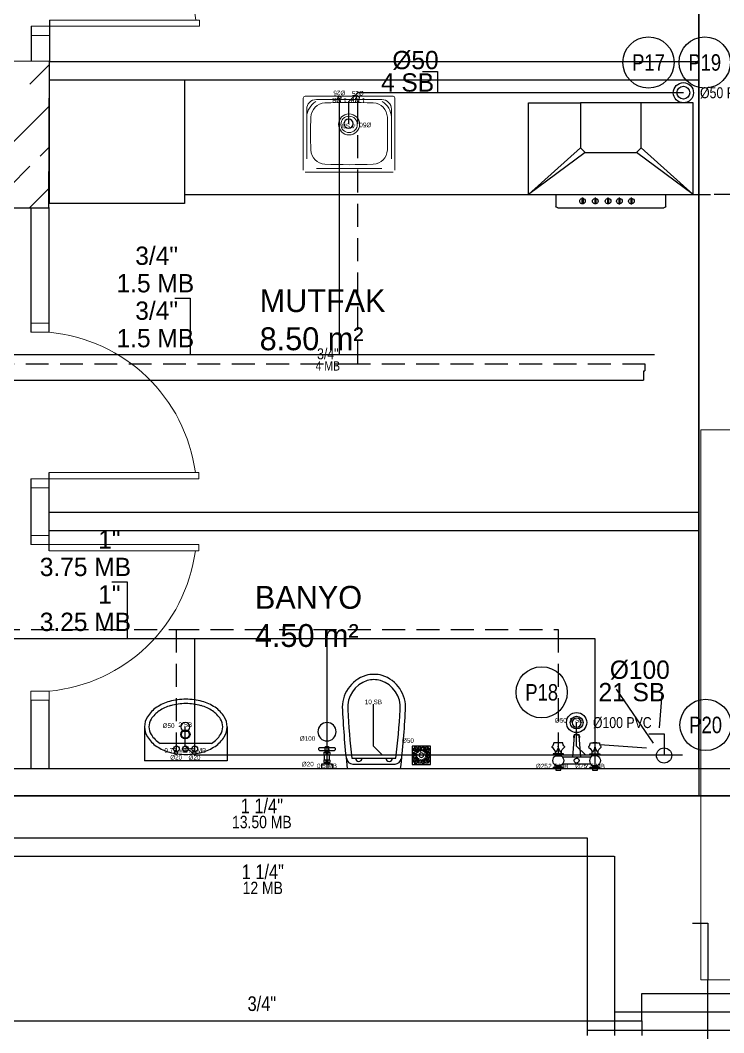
# Model space of a CAD drawing. Header units: centimetres. Extents: x 247996 to 315152, y -468471 to -440326.
# Drawn here: x 255483 to 255867, y -441872 to -441319 of the extents above; entities that cross this region are included whole.
import ezdxf
from ezdxf.enums import TextEntityAlignment as Align

# ---------------------------------------------------------------- set-up
doc = ezdxf.new("R2010")
doc.units = ezdxf.units.CM
doc.linetypes.add('0', pattern=[500, 500])
doc.linetypes.add('BASMA HATTI', pattern=[0.375, 0.25, -0.125])
for name, color, linetype, lineweight in [('SCOTT-ARC_Tefriş1', 117, 'CONTINUOUS', 9), ('SCOTT-M_Kapi_Kesit', 171, 'CONTINUOUS', 20), ('SCOTT-MTY-PISSU-BORU-TAVANDAN', 6, 'PISSU HATTI', 30), ('SCOTT-MTY-PISSU-CAP', 211, 'CONTINUOUS', 30), ('SCOTT-MTY-SICAKSU-BORU', 1, 'BASMA HATTI', 30), ('SCOTT-MTY-SOGUKSU-BORU', 5, '0', 30), ('SCOTT-MTY-TEMIZSU-CAP', 101, 'CONTINUOUS', 30)]:
    doc.layers.add(name, color=color, linetype=linetype, lineweight=lineweight)
for name, color, linetype in [('SCOTT-MD-YUK-BIRIMI', 7, 'CONTINUOUS'), ('SCOTT-MKDU0', 50, 'CONTINUOUS'), ('SCOTT-MTY-PISSU-KOLON', 211, 'Continuous'), ('SCOTT-MTY-PISSU-KOLONNO', 211, 'Continuous'), ('SCOTT-MTY-SIRKULASYON-BORU', 31, 'Continuous'), ('SCOTT-MTY-TEFRIS', 15, 'CONTINUOUS'), ('SCOTT-MTY-VANA', 1, 'Continuous'), ('SCOTT-MTY-YUK-BIRIMI', 7, 'CONTINUOUS')]:
    doc.layers.add(name, color=color, linetype=linetype)
doc.styles.add('CAP', font='wturkce.SHX', dxfattribs={"width": 0.65})
doc.styles.add('MTY_CAP', font='wturkce.SHX', dxfattribs={"width": 0.65})
doc.styles.add('MTYCAPLT', font='arial.ttf')
doc.styles.add('ROTAS', font='arial.ttf')
doc.linetypes.add('PISSU HATTI', pattern='A,0.5,0.5,["(",Standard,S=0.1,R=0,X=-0.01,Y=-0.036],-0.05', length=0.9)

# ---------------------------------------------------------------- blocks, each defined once
blk = doc.blocks.new('T-KOLON-P')
for radius in [5.5, 3.5]:
    blk.add_circle((0, 0), radius)
blk = doc.blocks.new('ocak+dav')
at = {"color": 251}
for p, q in [((15.02, 50), (15.02, 56.3)), ((16.02, 57.3), (74.02, 57.3)), ((75.02, 56.3), (75.02, 50))]:
    blk.add_line(p, q, dxfattribs=at)
for p, q in [((0, 50), (28.5, 24.5)), ((31, 27), (0, 50)), ((0, 50), (90, 50)), ((0, 50), (0, 0)), ((90, 50), (59, 27)), ((61.5, 24.5), (90, 50)), ((90, 50), (90, 0)), ((0, 0), (28.5, 0)), ((90, 0), (61.5, 0))]:
    blk.add_line(p, q)
at = {"color": 7}
for p, q in [((29.21, 54.62), (29.21, 55.14)), ((29.83, 55.14), (29.21, 55.14)), ((29.21, 52.05), (29.21, 54.62)), ((29.83, 52.05), (29.21, 52.05)), ((29.83, 54.62), (29.83, 55.13)), ((29.83, 52.05), (29.83, 54.62)), ((36.21, 54.62), (36.21, 55.14)), ((36.83, 55.14), (36.21, 55.14)), ((36.21, 52.05), (36.21, 54.62)), ((36.83, 52.05), (36.21, 52.05)), ((36.83, 54.62), (36.83, 55.13)), ((36.83, 52.05), (36.83, 54.62)), ((43.2, 54.62), (43.2, 55.14)), ((43.82, 55.14), (43.2, 55.14)), ((43.2, 52.05), (43.2, 54.62)), ((43.82, 52.05), (43.2, 52.05)), ((43.82, 54.62), (43.82, 55.14)), ((43.82, 52.05), (43.82, 54.62)), ((49.35, 54.62), (49.35, 55.14)), ((49.35, 55.14), (49.97, 55.14)), ((49.35, 52.05), (49.35, 54.62)), ((49.97, 52.05), (49.35, 52.05)), ((49.97, 54.62), (49.97, 55.14)), ((49.97, 52.05), (49.97, 54.62)), ((55.94, 54.62), (55.94, 55.14)), ((55.94, 55.14), (56.55, 55.14)), ((55.94, 52.05), (55.94, 54.62)), ((56.55, 52.05), (55.94, 52.05)), ((56.55, 54.62), (56.55, 55.14)), ((56.55, 52.05), (56.55, 54.62))]:
    blk.add_line(p, q, dxfattribs=at)
at = {"color": 251}
for centre, start, end in [((16.02, 56.3), 90, 180), ((74.02, 56.3), 0, 90)]:
    blk.add_arc(centre, 1, start, end, dxfattribs=at)
at = {"color": 7}
for centre, start, end in [((29.55, 53.61), 102.6235, 257.3767), ((29.55, 53.61), 280.5754, 79.4621), ((36.54, 53.61), 102.6235, 257.3767), ((36.54, 53.61), 280.5754, 79.4621), ((43.54, 53.61), 102.6235, 257.3767), ((43.54, 53.61), 280.5754, 79.4621), ((49.69, 53.61), 102.6235, 257.3767), ((49.69, 53.61), 280.5754, 79.4621), ((56.27, 53.61), 102.6235, 257.3767), ((56.27, 53.61), 280.5754, 79.4621)]:
    blk.add_arc(centre, 1.54, start, end, dxfattribs=at)
at = {"invisible_edges": 1}
for points in [[(61.5, 24.5), (28.5, 24.5), (31, 27), (59, 27)], [(28.5, 24.5), (61.5, 24.5), (61.5, 0), (28.5, 0)]]:
    blk.add_3dface(points, dxfattribs=at)
blk = doc.blocks.new('UIU')
at = {"layer": 'SCOTT-ARC_Tefriş1'}
for p, q in [((534349.41, 4471056.62), (534349.41, 4471096.04)), ((534350.41, 4471097.04), (534398.41, 4471097.04)), ((534356.56, 4471095.19), (534392.26, 4471095.19)), ((534399.41, 4471096.04), (534399.41, 4471056.62)), ((534351.26, 4471062.77), (534351.26, 4471089.89)), ((534397.56, 4471089.89), (534397.56, 4471062.77)), ((534398.41, 4471055.62), (534350.41, 4471055.62)), ((534392.26, 4471057.47), (534356.56, 4471057.47))]:
    blk.add_line(p, q, dxfattribs=at)
at = {"layer": 'SCOTT-ARC_Tefriş1', "extrusion": (0, 0, -1)}
for centre, major_axis, start_param, end_param in [((534350.41, 4471096.04), (0.707, 0.707), 3.926991, 5.497787), ((534356.56, 4471089.89), (-3.75, 3.75), 5.497787, 7.068583), ((534361.41, 4471085.38), (-7.14, 7.14), 5.524757, 6.541187), ((534361.53, 4471085.36), (-5.66, 5.66), 5.524757, 7.028844), ((534374.41, 4470761.37), (332.25, 0), 4.67265, 4.752129), ((534387.29, 4471085.36), (-5.66, 5.66), 0.825137, 2.329224), ((534392.26, 4471089.89), (3.75, 3.75), -0.785398, 0.785398), ((534387.41, 4471085.38), (7.14, 7.14), -0.258001, 0.758428), ((534398.41, 4471096.04), (0.707, 0.707), -0.785398, 0.785398), ((534374.41, 4471081.62), (-4.07, 4.07), 3.926991, 10.210176), ((534685.66, 4471076.62), (-234.94, 234.94), 5.470817, 5.524757), ((534374.41, 4471081.62), (-3.18, 3.18), 3.926991, 10.210176), ((534063.16, 4471076.62), (234.94, 234.94), 0.758428, 0.812368), ((534361.53, 4471067.88), (5.66, 5.66), 2.395934, 3.900021), ((534387.29, 4471067.88), (5.66, 5.66), 0.812368, 2.316455), ((534374.41, 4471391.87), (332.25, 0), 1.531058, 1.610536)]:
    blk.add_ellipse(centre, major_axis=major_axis, ratio=1, start_param=start_param, end_param=end_param, dxfattribs=at)
blk = doc.blocks.new('asudhsaudhsa')
at = {"layer": 'SCOTT-M_Kapi_Kesit'}
for points in [[(526319.08, 4501829.34), (526319.08, 4501834.34), (526329.08, 4501834.34), (526329.08, 4501829.34), (526319.08, 4501829.34)], [(526319.08, 4501744.34), (526319.08, 4501749.34), (526329.08, 4501749.34), (526329.08, 4501744.34), (526319.08, 4501744.34)]]:
    blk.add_lwpolyline(points, dxfattribs=at)
blk.add_lwpolyline([(526329.08, 4501829.34), (526329.08, 4501826.02), (526410.94, 4501826.02), (526410.94, 4501829.34)], close=True, dxfattribs=at)
blk.add_arc((526320.85, 4501837.9), 88.95, 275.3081, 352.3253, dxfattribs=at)
blk = doc.blocks.new('SUZGEC1')
at = {"layer": 'SCOTT-MTY-TEFRIS'}
blk.add_lwpolyline([(-5, -5), (-5, 5), (5, 5), (5, -5)], close=True, dxfattribs=at)
for points in [[(-4.33, 3.86), (-1.99, 1.52, 0.029484), (-2.15, 1.27), (-4.33, 2.48)], [(-2.48, 0.33), (-4.33, 0.33), (-4.33, 1.72), (-2.41, 0.65, 0.032775)], [(-3.86, 4.33), (-2.48, 4.33), (-1.27, 2.15, 0.029484), (-1.52, 1.99)], [(-0.65, 2.41, -0.032775), (-0.33, 2.48), (-0.33, 4.33), (-1.72, 4.33)], [(0.33, 2.48), (0.33, 4.33), (1.72, 4.33), (0.65, 2.41, 0.032775)], [(1.27, 2.15), (2.48, 4.33), (3.86, 4.33), (1.52, 1.99, 0.029484)], [(4.33, 3.86), (1.99, 1.52, -0.029484), (2.15, 1.27), (4.33, 2.48)], [(4.33, 0.33), (4.33, 1.72), (2.41, 0.65, -0.032775), (2.48, 0.33)], [(-2.48, -0.33), (-4.33, -0.33), (-4.33, -1.72), (-2.41, -0.65, -0.032775)], [(-4.33, -3.86), (-1.99, -1.52, -0.029484), (-2.15, -1.27), (-4.33, -2.48)], [(-3.86, -4.33), (-2.48, -4.33), (-1.27, -2.15, -0.029484), (-1.52, -1.99)], [(-0.33, -4.33), (-1.72, -4.33), (-0.65, -2.41, 0.032775), (-0.33, -2.48)], [(0.33, -2.48), (0.33, -4.33), (1.72, -4.33), (0.65, -2.41, -0.032775)], [(2.48, -4.33), (1.27, -2.15, 0.029484), (1.52, -1.99), (3.86, -4.33)], [(4.33, -2.48), (4.33, -3.86), (1.99, -1.52, 0.029484), (2.15, -1.27)], [(4.33, -0.33), (4.33, -1.72), (2.41, -0.65, 0.032775), (2.48, -0.33)]]:
    blk.add_lwpolyline(points, format="xyb", close=True, dxfattribs=at)
blk.add_circle((0, 0), 1.25, dxfattribs=at)
at = {"layer": 'SCOTT-MD-YUK-BIRIMI', "color": 6, "style": 'CAP'}
blk.add_attdef('PSCP', (4.29, 6.72), '', height=2.5, dxfattribs=at)
blk.add_attdef('PS', text='', height=2.5, dxfattribs=at).set_placement((0, 0), align=Align.CENTER)
blk = doc.blocks.new('EVIYE1')
at = {"layer": 'SCOTT-MTY-TEFRIS', "color": 6}
blk.add_circle((0, 15), 2.5, dxfattribs=at)
at = {"layer": 'SCOTT-MTY-TEFRIS', "color": 3, "ltscale": 10}
blk.add_circle((-5, 1), 1, dxfattribs=at)
at = {"layer": 'SCOTT-MTY-TEFRIS', "color": 1, "ltscale": 10}
blk.add_circle((5, 1), 1, dxfattribs=at)
at = {"layer": 'SCOTT-MD-YUK-BIRIMI', "color": 6, "style": 'CAP'}
blk.add_attdef('PS', text='', height=2.5, dxfattribs=at).set_placement((0, 15), align=Align.CENTER)
blk.add_attdef('PSCP', (6.08, 14.48), '', height=2.5, dxfattribs=at)
at = {"layer": 'SCOTT-MD-YUK-BIRIMI', "color": 3, "style": 'CAP'}
for tag, p in [('SO', (-5, 1)), ('SOCP', (-5, -2.99))]:
    blk.add_attdef(tag, text='', height=2.5, dxfattribs=at).set_placement(p, align=Align.CENTER)
at = {"layer": 'SCOTT-MD-YUK-BIRIMI', "color": 1, "style": 'CAP'}
for tag, p in [('SC', (5, 1)), ('SCCP', (5, -2.8))]:
    blk.add_attdef(tag, text='', height=2.5, dxfattribs=at).set_placement(p, align=Align.CENTER)
blk = doc.blocks.new('MTY-PIS SU CAP SB')
at = {"layer": 'SCOTT-MTY-PISSU-CAP'}
for p, q in [((0.833, 1.167), (0, 1.167)), ((0, 1.167), (0, 0))]:
    blk.add_line(p, q, dxfattribs=at)
at = {"layer": 'SCOTT-MTY-PISSU-CAP', "style": 'MTY_CAP', "width": 0.65}
blk.add_attdef('PSCP', text='', height=1, dxfattribs=at).set_placement((0.833, 1.79), align=Align.MIDDLE_LEFT)
at = {"layer": 'SCOTT-MTY-YUK-BIRIMI', "color": 211, "style": 'MTY_CAP', "width": 0.65}
blk.add_attdef('PS', text='', height=1, dxfattribs=at).set_placement((0.833, 0.566), align=Align.MIDDLE_LEFT)
blk = doc.blocks.new('LAVABO1')
at = {"layer": 'SCOTT-MTY-TEFRIS', "color": 6}
blk.add_circle((0, 15), 2.5, dxfattribs=at)
at = {"layer": 'SCOTT-MTY-TEFRIS', "color": 3, "ltscale": 10}
blk.add_circle((-5, 1), 1, dxfattribs=at)
at = {"layer": 'SCOTT-MTY-TEFRIS', "color": 1, "ltscale": 10}
blk.add_circle((5, 1), 1, dxfattribs=at)
at = {"layer": 'SCOTT-MD-YUK-BIRIMI', "color": 6, "style": 'CAP'}
blk.add_attdef('PS', text='', height=2.5, dxfattribs=at).set_placement((0, 15), align=Align.CENTER)
blk.add_attdef('PSCP', (6.08, 14.48), '', height=2.5, dxfattribs=at)
at = {"layer": 'SCOTT-MD-YUK-BIRIMI', "color": 3, "style": 'CAP'}
for tag, p in [('SO', (-5, 1)), ('SOCP', (-5, -2.99))]:
    blk.add_attdef(tag, text='', height=2.5, dxfattribs=at).set_placement(p, align=Align.CENTER)
at = {"layer": 'SCOTT-MD-YUK-BIRIMI', "color": 1, "style": 'CAP'}
for tag, p in [('SC', (5, 1)), ('SCCP', (5, -2.8))]:
    blk.add_attdef(tag, text='', height=2.5, dxfattribs=at).set_placement(p, align=Align.CENTER)
blk = doc.blocks.new('KLOZET1')
at = {"layer": 'SCOTT-MTY-TEFRIS', "color": 15}
blk.add_lwpolyline([(-3.88, 11.44, 0.414214), (-4.52, 10.8), (-4.52, 10.3, 0.414214), (-3.88, 9.66), (3.88, 9.66, 0.414214), (4.52, 10.3), (4.52, 10.8, 0.414214), (3.88, 11.44)], format="xyb", close=True, dxfattribs=at)
at = {"layer": 'SCOTT-MTY-TEFRIS', "color": 15, "elevation": 0}
for points in [[(-1, 10.3), (-1, 10.8, -0.414214), (-0.36, 11.44)], [(1, 10.3), (1, 10.8, 0.414214), (0.36, 11.44)]]:
    blk.add_lwpolyline(points, format="xyb", dxfattribs=at)
at = {"layer": 'SCOTT-MTY-TEFRIS', "color": 15}
for points in [[(-0.76, 11.45), (0.76, 11.45), (0.76, 11.98), (-0.76, 11.98)], [(-0.76, 8.88), (0.76, 8.88), (0.76, 9.66), (-0.76, 9.66)], [(3, 0), (-3, 0), (-3, 2.32), (3, 2.32)]]:
    blk.add_lwpolyline(points, close=True, dxfattribs=at)
for points in [[(-1.61, 8.64), (-1.61, 7.54)], [(-1.21, 7.21), (-1.21, 4.8)], [(1.13, 8.88), (-1.06, 8.88)], [(-1.06, 7.3), (1.13, 7.3)], [(-0.51, 8.64), (-0.51, 7.54)], [(0.58, 8.64), (0.58, 7.54)], [(1.28, 4.8), (1.28, 5.24), (1.28, 7.21)], [(1.68, 8.64), (1.68, 7.54)], [(-1.61, 4.45), (-1.61, 3.35)], [(-1.35, 3.17), (-1.35, 2.32), (1.42, 2.32), (1.42, 3.17)], [(1.13, 4.69), (-1.06, 4.69)], [(-1.06, 3.11), (1.13, 3.11)], [(-0.51, 4.45), (-0.51, 3.35)], [(0.58, 4.45), (0.58, 3.35)], [(1.68, 4.45), (1.68, 3.35)]]:
    blk.add_lwpolyline(points, dxfattribs=at)
at = {"layer": 'SCOTT-MTY-TEFRIS', "color": 6}
blk.add_circle((0, 20), 5, dxfattribs=at)
at = {"layer": 'SCOTT-MTY-TEFRIS', "color": 15}
for centre, radius, start, end in [((-1.06, 8.15), 0.734, 41.7592, 138.241), ((-1.06, 8.03), 0.734, 221.7593, 318.2408), ((-0.36, 10.3, 0), 0.641, 179.9998, 270.0001), ((0.04, 8.15), 0.734, 41.7592, 138.241), ((0.04, 8.03), 0.734, 221.7593, 318.2408), ((0.36, 10.3, 0), 0.641, 270.0001, 0), ((1.13, 8.15), 0.734, 41.7592, 138.241), ((1.13, 8.03), 0.734, 221.7593, 318.2408), ((-1.06, 3.96), 0.734, 41.7592, 138.241), ((-1.06, 3.84), 0.734, 221.7593, 318.2408), ((0.04, 3.96), 0.734, 41.7592, 138.241), ((0.04, 3.84), 0.734, 221.7593, 318.2408), ((1.13, 3.96), 0.734, 41.7592, 138.241), ((1.13, 3.84), 0.734, 221.7593, 318.2408)]:
    blk.add_arc(centre, radius, start, end, dxfattribs=at)
at = {"layer": 'SCOTT-MD-YUK-BIRIMI', "color": 6, "style": 'CAP'}
blk.add_attdef('PS', text='', height=2.5, dxfattribs=at).set_placement((0, 20), align=Align.CENTER)
blk.add_attdef('PSCP', (6.63, 15.09), '', height=2.5, dxfattribs=at)
at = {"layer": 'SCOTT-MD-YUK-BIRIMI', "color": 3, "style": 'CAP'}
blk.add_attdef('SO', text='', height=2.5, dxfattribs=at).set_placement((0, 0.13), align=Align.CENTER)
blk.add_attdef('SOCP', (7.43, 1.09), '', height=2.5, dxfattribs=at)
blk = doc.blocks.new('DUS TEKNESI1')
at = {"layer": 'SCOTT-MTY-TEFRIS'}
for points in [[(0, 18.37), (-0.63, 18.37, 0.391322), (-1.29, 17.76), (-2.2, 6.27)], [(0, 18.37), (0.63, 18.37, -0.391322), (1.29, 17.76), (2.2, 6.27)], [(-10, 13.89), (-10, 12.2, -0.146062), (-11.33, 8.88, 0.113221), (-13.28, 11.48, -0.416893), (-13.31, 11.96)], [(-6.69, 11.96, -0.17585), (-7.51, 13.89), (-12.49, 13.89, -0.17585), (-13.31, 11.96)], [(6.69, 11.96, 0.17585), (7.51, 13.89), (12.49, 13.89, 0.17585), (13.31, 11.96)], [(10, 13.89), (10, 12.2, 0.146062), (11.33, 8.88, -0.113221), (13.28, 11.48)], [(-8.61, 6.88, -0.601952), (-8.61, 1.65), (-8.61, 0.83)], [(8.61, 6.88, 0.601952), (8.61, 1.65), (11.39, 1.65, 0.601952), (11.39, 6.88)], [(-12.77, 0.5), (-12.77, 0), (-10, 0), (-7.23, 0), (-7.23, 0.5, 0.153746), (-12.77, 0.5), (-10, 0.5), (-7.23, 0.5)], [(12.77, 0.5), (12.77, 0), (10, 0), (7.23, 0), (7.23, 0.5, -0.153746), (12.77, 0.5), (10, 0.5), (7.23, 0.5)]]:
    blk.add_lwpolyline(points, format="xyb", dxfattribs=at)
for points in [[(-12.77, 7.51), (-10, 7.51), (-7.23, 7.51), (-7.23, 8.01), (-10, 8.01), (-12.77, 8.01)], [(12.77, 7.51), (10, 7.51), (7.23, 7.51), (7.23, 8.01), (10, 8.01), (12.77, 8.01)], [(-8.61, 0), (-8.61, -1.03), (-11.39, -1.03), (-11.39, 0)], [(11.39, 0), (11.39, -1.03), (8.61, -1.03), (8.61, 0)]]:
    blk.add_lwpolyline(points, close=True, dxfattribs=at)
for points in [[(-11.64, 9.5), (-11.64, 8.01)], [(-11.39, 7.51), (-11.39, 6.88), (-8.61, 6.88)], [(-8.61, 7.51), (-8.61, 6.88)], [(-8.36, 9.5), (-8.36, 8.01)], [(7.82, 6.27), (-7.82, 6.27)], [(8.36, 9.5), (8.36, 8.01)], [(11.39, 7.51), (11.39, 6.88), (8.61, 6.88)], [(8.61, 7.51), (8.61, 6.88)], [(11.64, 9.5), (11.64, 8.01)], [(-8.61, 1.65), (-11.39, 1.65), (-11.39, 0.83)], [(-7.82, 2.27), (7.82, 2.27)], [(8.61, 1.65), (8.61, 0.83)], [(11.39, 1.65), (11.39, 0.83)]]:
    blk.add_lwpolyline(points, dxfattribs=at)
at = {"layer": 'SCOTT-MTY-TEFRIS', "color": 6}
blk.add_circle((0, 25), 2.5, dxfattribs=at)
at = {"layer": 'SCOTT-MTY-TEFRIS'}
for centre, radius, start, end in [((0, 17.2), 1.6, 330.6975, 209.3026), ((-9.99, 2.25), 11.85, 79.4131, 100.5868), ((-3.77, 12.76), 6.25, 185.208, 218.4476), ((-2.03, 5.93), 7.27, 130.2551, 156.0938), ((-6.95, 11.74), 0.344, 310.5655, 41.0891), ((6.95, 11.74), 0.344, 138.9108, 229.4346), ((2.03, 5.93), 7.27, 23.9063, 49.7447), ((9.99, 2.25), 11.85, 79.4131, 100.5868), ((3.77, 12.76), 6.25, 321.5525, 354.7921), ((13.05, 11.74), 0.344, 310.5655, 41.0891), ((-10, 4.27), 2.96, 117.9084, 242.0919), ((0, 4.27), 1.37, 90.0002, 270.0001), ((0, 4.27), 1.37, 270.0001, 90.0002)]:
    blk.add_arc(centre, radius, start, end, dxfattribs=at)
at = {"layer": 'SCOTT-MD-YUK-BIRIMI', "color": 6, "style": 'CAP'}
blk.add_attdef('PS', text='', height=2.5, dxfattribs=at).set_placement((0, 25), align=Align.CENTER)
blk.add_attdef('PSCP', (5.6, 25), '', height=2.5, dxfattribs=at)
at = {"layer": 'SCOTT-MD-YUK-BIRIMI', "color": 3, "style": 'CAP'}
blk.add_attdef('SO', text='', height=2.5, dxfattribs=at).set_placement((-10, 0), align=Align.CENTER)
blk.add_attdef('SOCP', (-5.56, 0), '', height=2.5, dxfattribs=at)
at = {"layer": 'SCOTT-MD-YUK-BIRIMI', "color": 1, "style": 'CAP'}
blk.add_attdef('SC', text='', height=2.5, dxfattribs=at).set_placement((10, 0), align=Align.CENTER)
blk.add_attdef('SCCP', (15.92, 0), '', height=2.5, dxfattribs=at)
blk = doc.blocks.new('MTY-TEMIZ SU CAP MB')
at = {"layer": 'SCOTT-MTY-TEMIZSU-CAP'}
for p, q in [((0.833, 3.096), (0, 3.096)), ((0, 3.096), (0, 0))]:
    blk.add_line(p, q, dxfattribs=at)
at = {"layer": 'SCOTT-MTY-TEMIZSU-CAP', "style": 'MTY_CAP', "width": 0.65}
for tag, p in [('SOCP', (0.833, 5.417)), ('SCCP', (0.833, 2.417))]:
    blk.add_attdef(tag, text='', height=1, dxfattribs=at).set_placement(p, align=Align.MIDDLE_LEFT)
at = {"layer": 'SCOTT-MTY-YUK-BIRIMI', "color": 101, "style": 'MTY_CAP', "width": 0.65}
for tag, p in [('SO', (0.833, 3.917)), ('SC', (0.833, 0.917))]:
    blk.add_attdef(tag, text='', height=1, dxfattribs=at).set_placement(p, align=Align.MIDDLE_LEFT)
blk = doc.blocks.new('TERMOSIFON1')
at = {"layer": 'SCOTT-MTY-TEFRIS', "color": 7, "lineweight": 20, "ltscale": 40}
blk.add_lwpolyline([(-23.887, 0), (23.887, 0), (23.887, 30.03), (-23.887, 30.03)], close=True, dxfattribs=at)
at = {"layer": 'SCOTT-MTY-TEFRIS', "color": 1, "lineweight": 20, "ltscale": 40}
blk.add_lwpolyline([(-20.475, 3.413), (20.475, 3.413), (20.475, 26.618), (-20.475, 26.618)], close=True, dxfattribs=at)
at = {"layer": 'SCOTT-MTY-TEFRIS', "color": 3, "ltscale": 10}
blk.add_circle((-5, 1), 1, dxfattribs=at)
at = {"layer": 'SCOTT-MTY-TEFRIS', "color": 1, "ltscale": 10}
blk.add_circle((5, 1), 1, dxfattribs=at)
at = {"layer": 'SCOTT-MD-YUK-BIRIMI', "color": 3, "style": 'MTYCAPLT', "width": 0.65}
for tag, p in [('SO_001', (-5.656, 0.5)), ('SOCP_001', (-6.287, -0.985))]:
    blk.add_attdef(tag, p, '', height=1, dxfattribs=at)
at = {"layer": 'SCOTT-MD-YUK-BIRIMI', "color": 1, "style": 'MTYCAPLT', "width": 0.65}
for tag, p in [('SC_001', (4.367, 0.5)), ('SCCP_001', (3.738, -0.963))]:
    blk.add_attdef(tag, p, '', height=1, dxfattribs=at)

msp = doc.modelspace()

# ---------------------------------------------------------------- linework, layer by layer
at = {"layer": 'SCOTT-MKDU0', "color": 8, "ltscale": 0.03}
for p, q in [((255852.95, -440527.29), (255852.95, -441742.11)), ((255852.95, -441727.11), (255852.95, -440527.29)), ((255852.95, -440527.34), (255852.95, -441742.11)), ((255498.58, -441318.51), (255498.58, -441340.75)), ((255488.58, -441321.83), (255488.58, -441340.75)), ((255498.57, -441340.98), (255418.58, -441340.7)), ((255487.89, -441353.39), (255498.57, -441342.71)), ((255498.3, -441420.98), (255498.57, -441340.98)), ((255498.57, -441340.98), (255852.95, -441340.98)), ((255498.57, -441350.98), (255852.95, -441350.98)), ((255442.94, -441420.79), (255498.49, -441365.24)), ((255493.5, -441392.68), (255498.42, -441387.77)), ((255476.67, -441409.52), (255487.89, -441398.29)), ((255487.69, -441420.94), (255498.34, -441410.29)), ((255498.3, -441413.66), (255498.57, -441413.66)), ((255498.3, -441413.66), (255498.57, -441413.66)), ((255572.19, -441413.66), (255859.46, -441413.66)), ((255572.19, -441413.66), (255859.46, -441413.66)), ((256148.7, -441413.66), (255861.44, -441413.66)), ((256148.7, -441413.66), (255861.44, -441413.66)), ((255418.3, -441420.7), (255498.3, -441420.98)), ((255488.3, -441420.7), (255488.3, -441488.91)), ((255498.3, -441420.7), (255498.3, -441488.91)), ((255488.3, -441568.91), (255488.3, -441604.92)), ((255498.3, -441565.59), (255498.3, -441608.23)), ((255498.3, -441587.11), (255852.95, -441587.11)), ((255498.3, -441597.11), (255852.95, -441597.11)), ((255828.31, -441713.36), (255808.1, -441683.79)), ((255831.55, -441704.94), (255832.97, -441686.57)), ((255488.3, -441689.92), (255488.3, -441727.11)), ((255498.3, -441689.92), (255498.3, -441727.11)), ((255550.49, -441704.42), (255550.49, -441723.07)), ((255595.51, -441704.42), (255595.51, -441723.07)), ((255587.05, -441713.44), (255558.95, -441713.44)), ((255824.41, -441716.15), (255799.04, -441714.19)), ((255595.51, -441723.07), (255550.49, -441723.07)), ((255389.01, -441727.11), (256232.6, -441727.11)), ((255389.01, -441727.11), (255852.95, -441727.11)), ((256222.6, -441742.11), (254668.16, -441742.11)), ((255389.01, -441742.11), (256232.6, -441742.11))]:
    msp.add_line(p, q, dxfattribs=at)
msp.add_lwpolyline([(255498.57, -441350.98), (255572.19, -441350.98), (255572.19, -441418.66), (255498.57, -441418.66)], close=True, dxfattribs=at)
for points in [[(255690.26, -441727.11, 0.01664), (255692.88, -441695.28, 0.351622), (255680.09, -441676.36, 0.068714), (255675.67, -441675.75, 0.068714), (255671.25, -441676.36, 0.351622), (255658.46, -441695.28, 0.01664), (255661.08, -441727.11)], [(255687.69, -441721.55, 0.016866), (255690, -441695.09, 0.351778), (255679.28, -441679.13, 0.068022), (255675.67, -441678.63, 0.068022), (255672.06, -441679.13, 0.351778), (255661.34, -441695.09, 0.016866), (255663.65, -441721.55)]]:
    msp.add_lwpolyline(points, format="xyb", close=True, dxfattribs=at)
msp.add_lwpolyline([(255660.8, -441721.67, 0.389191), (255664.15, -441724.74), (255675.67, -441724.74), (255687.19, -441724.74, 0.389191), (255690.54, -441721.67, 0.389191)], format="xyb", dxfattribs=at)
for centre, radius in [((255572.75, -441708.53), 2.52), ((255572.75, -441708.53), 2.12), ((255567.88, -441716.47), 1.56), ((255572.81, -441716.47), 1.56), ((255577.85, -441716.47), 1.56), ((255834.06, -441720.06, 51), 4.14)]:
    msp.add_circle(centre, radius, dxfattribs=at)
for centre, radius, start, end in [((255570.49, -441713.75), 24.08, 105.5176, 123.8347), ((255573, -441722.8), 33.47, 90, 105.5176), ((255573, -441722.8), 31.07, 90, 105.5176), ((255573, -441722.8), 33.47, 74.4824, 90), ((255573, -441722.8), 31.07, 74.4824, 90), ((255575.51, -441713.75), 24.08, 56.1653, 74.4824), ((255566.65, -441708.03), 17.19, 123.8347, 148.2866), ((255566.65, -441708.03), 14.8, 123.8347, 148.2866), ((255570.49, -441713.75), 21.68, 105.5176, 123.8347), ((255575.51, -441713.75), 21.68, 56.1653, 74.4824), ((255579.35, -441708.03), 14.8, 31.7134, 56.1653), ((255579.35, -441708.03), 17.19, 31.7134, 56.1653), ((255560.81, -441704.42), 10.33, 148.2866, 180), ((255560.81, -441704.42), 7.93, 148.2866, 180), ((255585.19, -441704.42), 7.93, 0, 31.7134), ((255585.19, -441704.42), 10.33, 0, 31.7134), ((255560.81, -441704.42), 10.33, 180, 211.7134), ((255560.81, -441704.42), 7.93, 180, 211.7134), ((255566.65, -441700.81), 14.8, 211.7134, 238.6233), ((255579.35, -441700.81), 14.8, 301.3767, 328.2866), ((255585.19, -441704.42), 7.93, 328.2866, 0), ((255585.19, -441704.42), 10.33, 328.2866, 0), ((255566.65, -441700.81), 17.19, 211.7134, 236.1653), ((255579.35, -441700.81), 17.19, 303.8347, 328.2866), ((255570.49, -441695.09), 24.08, 236.1653, 254.4824), ((255573, -441686.04), 33.47, 254.4824, 270), ((255573, -441686.04), 33.47, 270, 285.5176), ((255575.51, -441695.09), 24.08, 285.5176, 303.8347), ((255667.36, -441721.55), 1.78, 180, 0), ((255683.97, -441721.55), 1.78, 180, 0)]:
    msp.add_arc(centre, radius, start, end, dxfattribs=at)
at = {"layer": 'SCOTT-MTY-PISSU-BORU-TAVANDAN', "ltscale": 50}
for points in [[(255666.82, -441358.14), (255661.82, -441363.14), (255661.82, -441374.97)], [(255844.63, -441358.14), (255666.82, -441358.14)], [(255680.38, -441719.91), (255675.38, -441714.91), (255675.38, -441692.07)], [(255791.3, -441719.91), (255786.3, -441714.91), (255786.3, -441702.11)], [(255577.71, -441719.91), (255572.71, -441714.91), (255572.71, -441704.51)], [(255680.38, -441719.91), (255577.71, -441719.91)], [(255701.55, -441719.91), (255680.38, -441719.91)], [(255701.55, -441719.91), (255701.55, -441719.91)], [(255791.3, -441719.91), (255701.55, -441719.91)], [(255844.14, -441719.91), (255791.3, -441719.91)]]:
    msp.add_lwpolyline(points, dxfattribs=at)
at = {"layer": 'SCOTT-MTY-PISSU-KOLONNO'}
for centre in [(255825.54, -441341.57), (255856.24, -441341.57), (255767.24, -441685.57), (255856.74, -441703.38)]:
    msp.add_circle(centre, 14, dxfattribs=at)
at = {"layer": 'SCOTT-MTY-SICAKSU-BORU', "ltscale": 50}
for p, q in [((255666.82, -441506.29), (255451.13, -441506.29)), ((255823.77, -441506.29), (255666.82, -441506.29)), ((255451.13, -441651.25), (255567.71, -441651.25))]:
    msp.add_line(p, q, dxfattribs=at)
for points in [[(255666.82, -441506.29), (255666.82, -441360.97)], [(255567.71, -441651.25), (255567.71, -441718.51)], [(255567.71, -441651.25), (255776.3, -441651.25)], [(255776.3, -441651.25), (255776.3, -441727.11)]]:
    msp.add_lwpolyline(points, dxfattribs=at)
at = {"layer": 'SCOTT-MTY-SICAKSU-BORU'}
for points in [[(255423, -441744), (255423, -441715), (255478, -441715), (255478, -441515), (255823, -441515), (255823, -441510), (255823.77, -441510), (255823.77, -441506.29)], [(255423, -441775), (255807, -441775), (255807, -441860)], [(255807, -441860), (256097, -441860)], [(255807, -441860), (255807, -441873)]]:
    msp.add_lwpolyline(points, dxfattribs=at)
at = {"layer": 'SCOTT-MTY-SIRKULASYON-BORU'}
for points in [[(255407, -441840), (255407, -441865), (255822, -441865)], [(255822, -441865), (255822, -441850), (256112, -441850)], [(255822, -441865), (255822, -441873)]]:
    msp.add_lwpolyline(points, dxfattribs=at)
at = {"layer": 'SCOTT-MTY-SOGUKSU-BORU', "ltscale": 50}
for p, q in [((255656.82, -441501.29), (255446.13, -441501.29)), ((255828.77, -441501.29), (255656.82, -441501.29)), ((255446.13, -441656.25), (255577.71, -441656.25))]:
    msp.add_line(p, q, dxfattribs=at)
for points in [[(255656.82, -441501.29), (255656.82, -441360.97)], [(255577.71, -441656.25), (255577.71, -441718.51)], [(255577.71, -441656.25), (255650.04, -441656.25), (255796.3, -441656.25)], [(255650.04, -441656.25), (255650.04, -441726.98)], [(255796.3, -441656.25), (255796.3, -441727.11)], [(255857.85, -442149.77), (255857.85, -441842.54)]]:
    msp.add_lwpolyline(points, dxfattribs=at)
at = {"layer": 'SCOTT-MTY-SOGUKSU-BORU'}
for points in [[(255437, -441765), (255792, -441765), (255792, -441870)], [(255792, -441870), (256082, -441870)], [(255792, -441870), (255792, -441873)]]:
    msp.add_lwpolyline(points, dxfattribs=at)

# ---------------------------------------------------------------- block references
at = {"layer": 'SCOTT-MKDU0', "color": 8, "ltscale": 0.03, "xscale": -1, "rotation": 180}
for name, p in [('asudhsaudhsa', (-270830.5, 4060507.51)), ('ocak+dav', (255759.97, -441363.68)), ('asudhsaudhsa', (-270830.77, 4060260.43))]:
    msp.add_blockref(name, p, dxfattribs=at)
at = {"layer": 'SCOTT-MKDU0', "color": 8, "ltscale": 0.03, "xscale": -1}
msp.add_blockref('UIU', (790036.52, -4912457.02), dxfattribs=at)
at = {"layer": 'SCOTT-MKDU0', "color": 8, "ltscale": 0.03}
msp.add_blockref('asudhsaudhsa', (-270830.77, -4943434.26), dxfattribs=at)
at = {"layer": 'SCOTT-MTY-PISSU-CAP'}
ref = msp.add_blockref('MTY-PIS SU CAP SB', (255710.46, -441358.14), dxfattribs=dict(at, xscale=-10, yscale=10))
ref.add_attrib('PSCP', '%%C50', dxfattribs={"height": 10, "style": 'MTY_CAP'}).set_placement((255685.72, -441340.24), align=Align.MIDDLE_LEFT)
ref.add_attrib('PS', '4 SB', dxfattribs={"layer": 'SCOTT-MTY-YUK-BIRIMI', "height": 10, "style": 'MTY_CAP'}).set_placement((255679.53, -441352.48), align=Align.MIDDLE_LEFT)
ref = msp.add_blockref('MTY-PIS SU CAP SB', (255834.15, -441719.91), dxfattribs=dict(at, xscale=-10, yscale=10))
ref.add_attrib('PSCP', '%%C100', dxfattribs={"height": 10, "style": 'MTY_CAP'}).set_placement((255804.46, -441673.22), align=Align.MIDDLE_LEFT)
ref.add_attrib('PS', '21 SB', dxfattribs={"layer": 'SCOTT-MTY-YUK-BIRIMI', "height": 10, "style": 'MTY_CAP'}).set_placement((255798.27, -441685.46), align=Align.MIDDLE_LEFT)
at = {"layer": 'SCOTT-MTY-PISSU-KOLON'}
for p in [(255844.6, -441358.1), (255786.3, -441702.1)]:
    msp.add_blockref('T-KOLON-P', p, dxfattribs=at)
at = {"layer": 'SCOTT-MTY-TEMIZSU-CAP'}
ref = msp.add_blockref('MTY-TEMIZ SU CAP MB', (255575.39, -441501.29), dxfattribs=dict(at, xscale=-10, yscale=10))
ref.add_attrib('SCCP', '3/4"', dxfattribs={"height": 10, "style": 'MTY_CAP'}).set_placement((255545.39, -441477.12), align=Align.MIDDLE_LEFT)
ref.add_attrib('SC', '1.5 MB', dxfattribs={"layer": 'SCOTT-MTY-YUK-BIRIMI', "height": 10, "style": 'MTY_CAP'}).set_placement((255535.18, -441492.12), align=Align.MIDDLE_LEFT)
ref.add_attrib('SO', '1.5 MB', dxfattribs={"layer": 'SCOTT-MTY-YUK-BIRIMI', "height": 10, "style": 'MTY_CAP'}).set_placement((255535.18, -441462.12), align=Align.MIDDLE_LEFT)
ref.add_attrib('SOCP', '3/4"', dxfattribs={"height": 10, "style": 'MTY_CAP'}).set_placement((255545.39, -441447.12), align=Align.MIDDLE_LEFT)
ref = msp.add_blockref('TERMOSIFON1', (256093.04, -441842.54), dxfattribs=dict(at, xscale=10, yscale=10))
ref.add_attrib('SO_001', '5.25 MB', dxfattribs={"layer": 'SCOTT-MTY-YUK-BIRIMI', "height": 10, "style": 'MTY_CAP'}).set_placement((256041.43, -441824.1), align=Align.MIDDLE_LEFT)
ref.add_attrib('SOCP_001', '1"', dxfattribs={"height": 10, "style": 'MTY_CAP'}).set_placement((256073.31, -441809.1), align=Align.MIDDLE_LEFT)
ref = msp.add_blockref('MTY-TEMIZ SU CAP MB', (255540.92, -441656.25), dxfattribs=dict(at, xscale=-10, yscale=10))
ref.add_attrib('SCCP', '1"', dxfattribs={"height": 10, "style": 'MTY_CAP'}).set_placement((255525.16, -441632.08), align=Align.MIDDLE_LEFT)
ref.add_attrib('SC', '3.25 MB', dxfattribs={"layer": 'SCOTT-MTY-YUK-BIRIMI', "height": 10, "style": 'MTY_CAP'}).set_placement((255493.28, -441647.08), align=Align.MIDDLE_LEFT)
ref.add_attrib('SO', '3.75 MB', dxfattribs={"layer": 'SCOTT-MTY-YUK-BIRIMI', "height": 10, "style": 'MTY_CAP'}).set_placement((255493.28, -441617.08), align=Align.MIDDLE_LEFT)
ref.add_attrib('SOCP', '1"', dxfattribs={"height": 10, "style": 'MTY_CAP'}).set_placement((255525.16, -441602.08), align=Align.MIDDLE_LEFT)
ref = msp.add_blockref('MTY-TEMIZ SU CAP MB', (255857.85, -441842.54), dxfattribs=dict(at, xscale=-10, yscale=10))
ref.add_attrib('SO', '5.25 MB', dxfattribs={"layer": 'SCOTT-MTY-YUK-BIRIMI', "height": 10, "style": 'MTY_CAP'}).set_placement((255870.16, -441824.1), align=Align.MIDDLE_LEFT)
ref.add_attrib('SOCP', '1"', dxfattribs={"height": 10, "style": 'MTY_CAP'}).set_placement((255870.16, -441809.1), align=Align.MIDDLE_LEFT)
at = {"layer": 'SCOTT-MTY-VANA'}
ref = msp.add_blockref('EVIYE1', (255661.82, -441359.97), dxfattribs=dict(at, xscale=-1, rotation=180))
ref.add_attrib('SC', '1 MB', dxfattribs={"layer": 'SCOTT-MD-YUK-BIRIMI', "height": 2.5, "rotation": 180, "style": 'CAP'}).set_placement((255666.82, -441360.97), align=Align.CENTER)
ref.add_attrib('SO', '1 MB', dxfattribs={"layer": 'SCOTT-MD-YUK-BIRIMI', "height": 2.5, "rotation": 180, "style": 'CAP'}).set_placement((255656.82, -441360.97), align=Align.CENTER)
ref.add_attrib('PS', '4 SB', dxfattribs={"layer": 'SCOTT-MD-YUK-BIRIMI', "height": 2.5, "rotation": 180, "style": 'CAP'}).set_placement((255661.82, -441374.97), align=Align.CENTER)
ref.add_attrib('SCCP', '%%C25', dxfattribs={"layer": 'SCOTT-MD-YUK-BIRIMI', "height": 2.5, "rotation": 180, "style": 'CAP'}).set_placement((255666.82, -441357.17), align=Align.CENTER)
ref.add_attrib('PSCP', '%%C50', (255674.21, -441374.45), dxfattribs={"layer": 'SCOTT-MD-YUK-BIRIMI', "height": 2.5, "rotation": 180, "style": 'CAP'})
ref.add_attrib('SOCP', '%%C25', dxfattribs={"layer": 'SCOTT-MD-YUK-BIRIMI', "height": 2.5, "rotation": 180, "style": 'CAP'}).set_placement((255656.82, -441356.98), align=Align.CENTER)
ref = msp.add_blockref('KLOZET1', (255650.04, -441727.11), dxfattribs=dict(at, xscale=-1))
ref.add_attrib('SO', '0.5 MB', dxfattribs={"layer": 'SCOTT-MD-YUK-BIRIMI', "height": 2.5, "style": 'CAP'}).set_placement((255650.04, -441726.98), align=Align.CENTER)
ref.add_attrib('PS', '10 SB', dxfattribs={"layer": 'SCOTT-MD-YUK-BIRIMI', "height": 2.5, "style": 'CAP'}).set_placement((255675.38, -441692.07), align=Align.CENTER)
ref.add_attrib('PSCP', '%%C100', (255635.19, -441712.02), dxfattribs={"layer": 'SCOTT-MD-YUK-BIRIMI', "height": 2.5, "style": 'CAP'})
ref.add_attrib('SOCP', '%%C20', (255636.3, -441726.02), dxfattribs={"layer": 'SCOTT-MD-YUK-BIRIMI', "height": 2.5, "style": 'CAP'})
ref = msp.add_blockref('LAVABO1', (255572.71, -441719.51), dxfattribs=dict(at, xscale=-1))
ref.add_attrib('SC', '0.75 MB', dxfattribs={"layer": 'SCOTT-MD-YUK-BIRIMI', "height": 2.5, "style": 'CAP'}).set_placement((255567.71, -441718.51), align=Align.CENTER)
ref.add_attrib('SO', '0.75 MB', dxfattribs={"layer": 'SCOTT-MD-YUK-BIRIMI', "height": 2.5, "style": 'CAP'}).set_placement((255577.71, -441718.51), align=Align.CENTER)
ref.add_attrib('PS', '2 SB', dxfattribs={"layer": 'SCOTT-MD-YUK-BIRIMI', "height": 2.5, "style": 'CAP'}).set_placement((255572.71, -441704.51), align=Align.CENTER)
ref.add_attrib('SCCP', '%%C20', dxfattribs={"layer": 'SCOTT-MD-YUK-BIRIMI', "height": 2.5, "style": 'CAP'}).set_placement((255567.71, -441722.31), align=Align.CENTER)
ref.add_attrib('PSCP', '%%C50', (255560.31, -441705.03), dxfattribs={"layer": 'SCOTT-MD-YUK-BIRIMI', "height": 2.5, "style": 'CAP'})
ref.add_attrib('SOCP', '%%C20', dxfattribs={"layer": 'SCOTT-MD-YUK-BIRIMI', "height": 2.5, "style": 'CAP'}).set_placement((255577.71, -441722.5), align=Align.CENTER)
ref = msp.add_blockref('DUS TEKNESI1', (255786.3, -441727.11), dxfattribs=dict(at, xscale=-1))
ref.add_attrib('SO', '2.5 MB', dxfattribs={"layer": 'SCOTT-MD-YUK-BIRIMI', "height": 2.5, "style": 'CAP'}).set_placement((255796.3, -441727.11), align=Align.CENTER)
ref.add_attrib('SC', '2.5 MB', dxfattribs={"layer": 'SCOTT-MD-YUK-BIRIMI', "height": 2.5, "style": 'CAP'}).set_placement((255776.3, -441727.11), align=Align.CENTER)
ref.add_attrib('PS', '7 SB', dxfattribs={"layer": 'SCOTT-MD-YUK-BIRIMI', "height": 2.5, "style": 'CAP'}).set_placement((255786.3, -441702.11), align=Align.CENTER)
ref.add_attrib('PSCP', '%%C50', (255774.4, -441702.11), dxfattribs={"layer": 'SCOTT-MD-YUK-BIRIMI', "height": 2.5, "style": 'CAP'})
ref.add_attrib('SCCP', '%%C25', (255764.07, -441727.11), dxfattribs={"layer": 'SCOTT-MD-YUK-BIRIMI', "height": 2.5, "style": 'CAP'})
ref.add_attrib('SOCP', '%%C25', (255785.55, -441727.11), dxfattribs={"layer": 'SCOTT-MD-YUK-BIRIMI', "height": 2.5, "style": 'CAP'})
ref = msp.add_blockref('SUZGEC1', (255701.55, -441719.91), dxfattribs=dict(at, xscale=-1))
ref.add_attrib('PS', '2 SB', dxfattribs={"layer": 'SCOTT-MD-YUK-BIRIMI', "color": 6, "height": 2.5, "style": 'CAP'}).set_placement((255701.55, -441719.91), align=Align.CENTER)
ref.add_attrib('PSCP', '%%C50', (255690.95, -441713.19), dxfattribs={"layer": 'SCOTT-MD-YUK-BIRIMI', "color": 6, "height": 2.5, "style": 'CAP'})

# ---------------------------------------------------------------- texts
at = {"layer": 'SCOTT-MKDU0', "color": 8, "ltscale": 0.03, "char_height": 12.5, "attachment_point": 7}
for s, insert in [('{\\fComic Sans MS|b0|i0|c162|p66;MUTFAK\\P8.50 m²}', (255613.3, -441498.91)), ('{\\fComic Sans MS|b0|i0|c162|p66;BANYO\\P4.50 m²}', (255610.69, -441660.97))]:
    msp.add_mtext_dynamic_manual_height_columns(s, width=374.8903, gutter_width=12.5, heights=[0], dxfattribs=dict(at, insert=insert))
at = {"layer": 'SCOTT-MTY-PISSU-CAP', "style": 'ROTAS', "width": 0.8}
for s, p in [('Ø50 PVC', (255867.86, -441358.1)), ('Ø100 PVC', (255811.24, -441702.1))]:
    msp.add_text(s, height=6, dxfattribs=at).set_placement(p, align=Align.MIDDLE_CENTER)
at = {"layer": 'SCOTT-MTY-PISSU-KOLONNO', "style": 'ROTAS', "width": 0.8}
for s, p in [('P17', (255825.54, -441341.57)), ('P19', (255856.24, -441341.57)), ('P18', (255767.24, -441685.57)), ('P20', (255856.74, -441703.38))]:
    msp.add_text(s, height=9, dxfattribs=at).set_placement(p, align=Align.MIDDLE_CENTER)
at = {"layer": 'SCOTT-MTY-TEMIZSU-CAP', "style": 'ROTAS', "width": 0.8}
for s, height, p in [('3/4"', 6, (255650.5, -441500.7)), ('4 MB', 5.1, (255650.5, -441507.3)), ('1 1/4"', 8, (255614.5, -441747.6)), ('13.50 MB', 6.8, (255614.5, -441756.4)), ('1 1/4"', 8, (255615, -441783.6)), ('12 MB', 6.8, (255615, -441792.4)), ('3/4"', 8, (255614.5, -441855.6))]:
    msp.add_text(s, height=height, dxfattribs=at).set_placement(p, align=Align.MIDDLE_CENTER)

doc.saveas('drawing.dxf')
